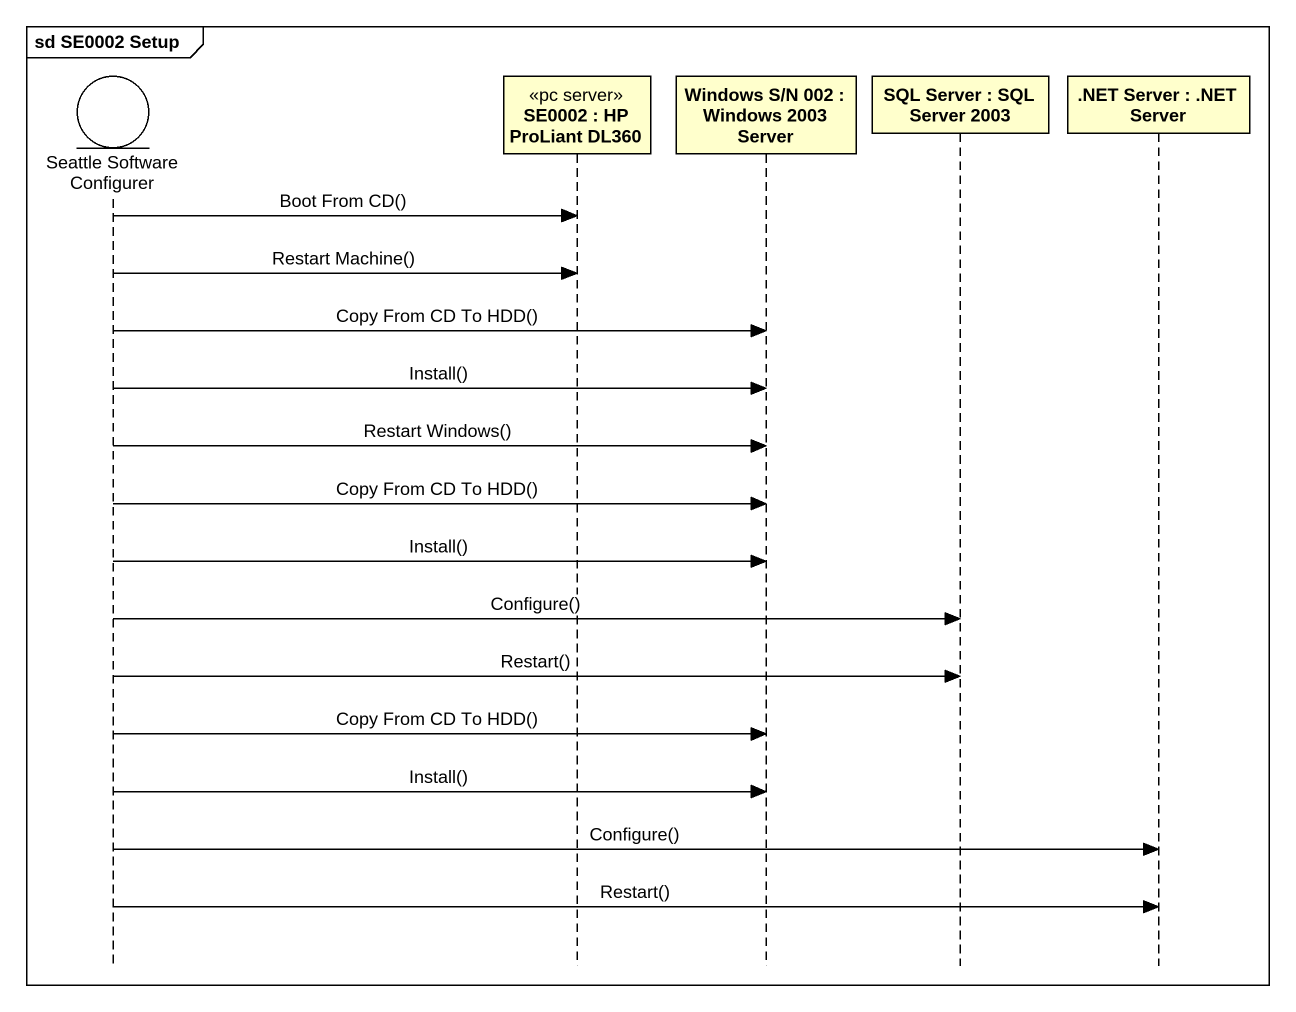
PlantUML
@startuml
mainframe sd SE0002 Setup
hide footbox
entity "Seattle Software Configurer" as Seattle_Software_Configurer
participant "SE0002 : HP ProLiant DL360" as SE0002 <<pc server>>
participant "Windows S/N 002 : Windows 2003 Server" as Windows_S_N_002
participant "SQL Server : SQL Server 2003" as SQL_Server
participant ".NET Server : .NET Server" as NET_Server

Seattle_Software_Configurer -> SE0002 : Boot From CD()
Seattle_Software_Configurer -> SE0002 : Restart Machine()
Seattle_Software_Configurer -> Windows_S_N_002 : Copy From CD To HDD()
Seattle_Software_Configurer -> Windows_S_N_002 : Install()
Seattle_Software_Configurer -> Windows_S_N_002 : Restart Windows()
Seattle_Software_Configurer -> Windows_S_N_002 : Copy From CD To HDD()
Seattle_Software_Configurer -> Windows_S_N_002 : Install()
Seattle_Software_Configurer -> SQL_Server : Configure()
Seattle_Software_Configurer -> SQL_Server : Restart()
Seattle_Software_Configurer -> Windows_S_N_002 : Copy From CD To HDD()
Seattle_Software_Configurer -> Windows_S_N_002 : Install()
Seattle_Software_Configurer -> NET_Server : Configure()
Seattle_Software_Configurer -> NET_Server : Restart()
@enduml
